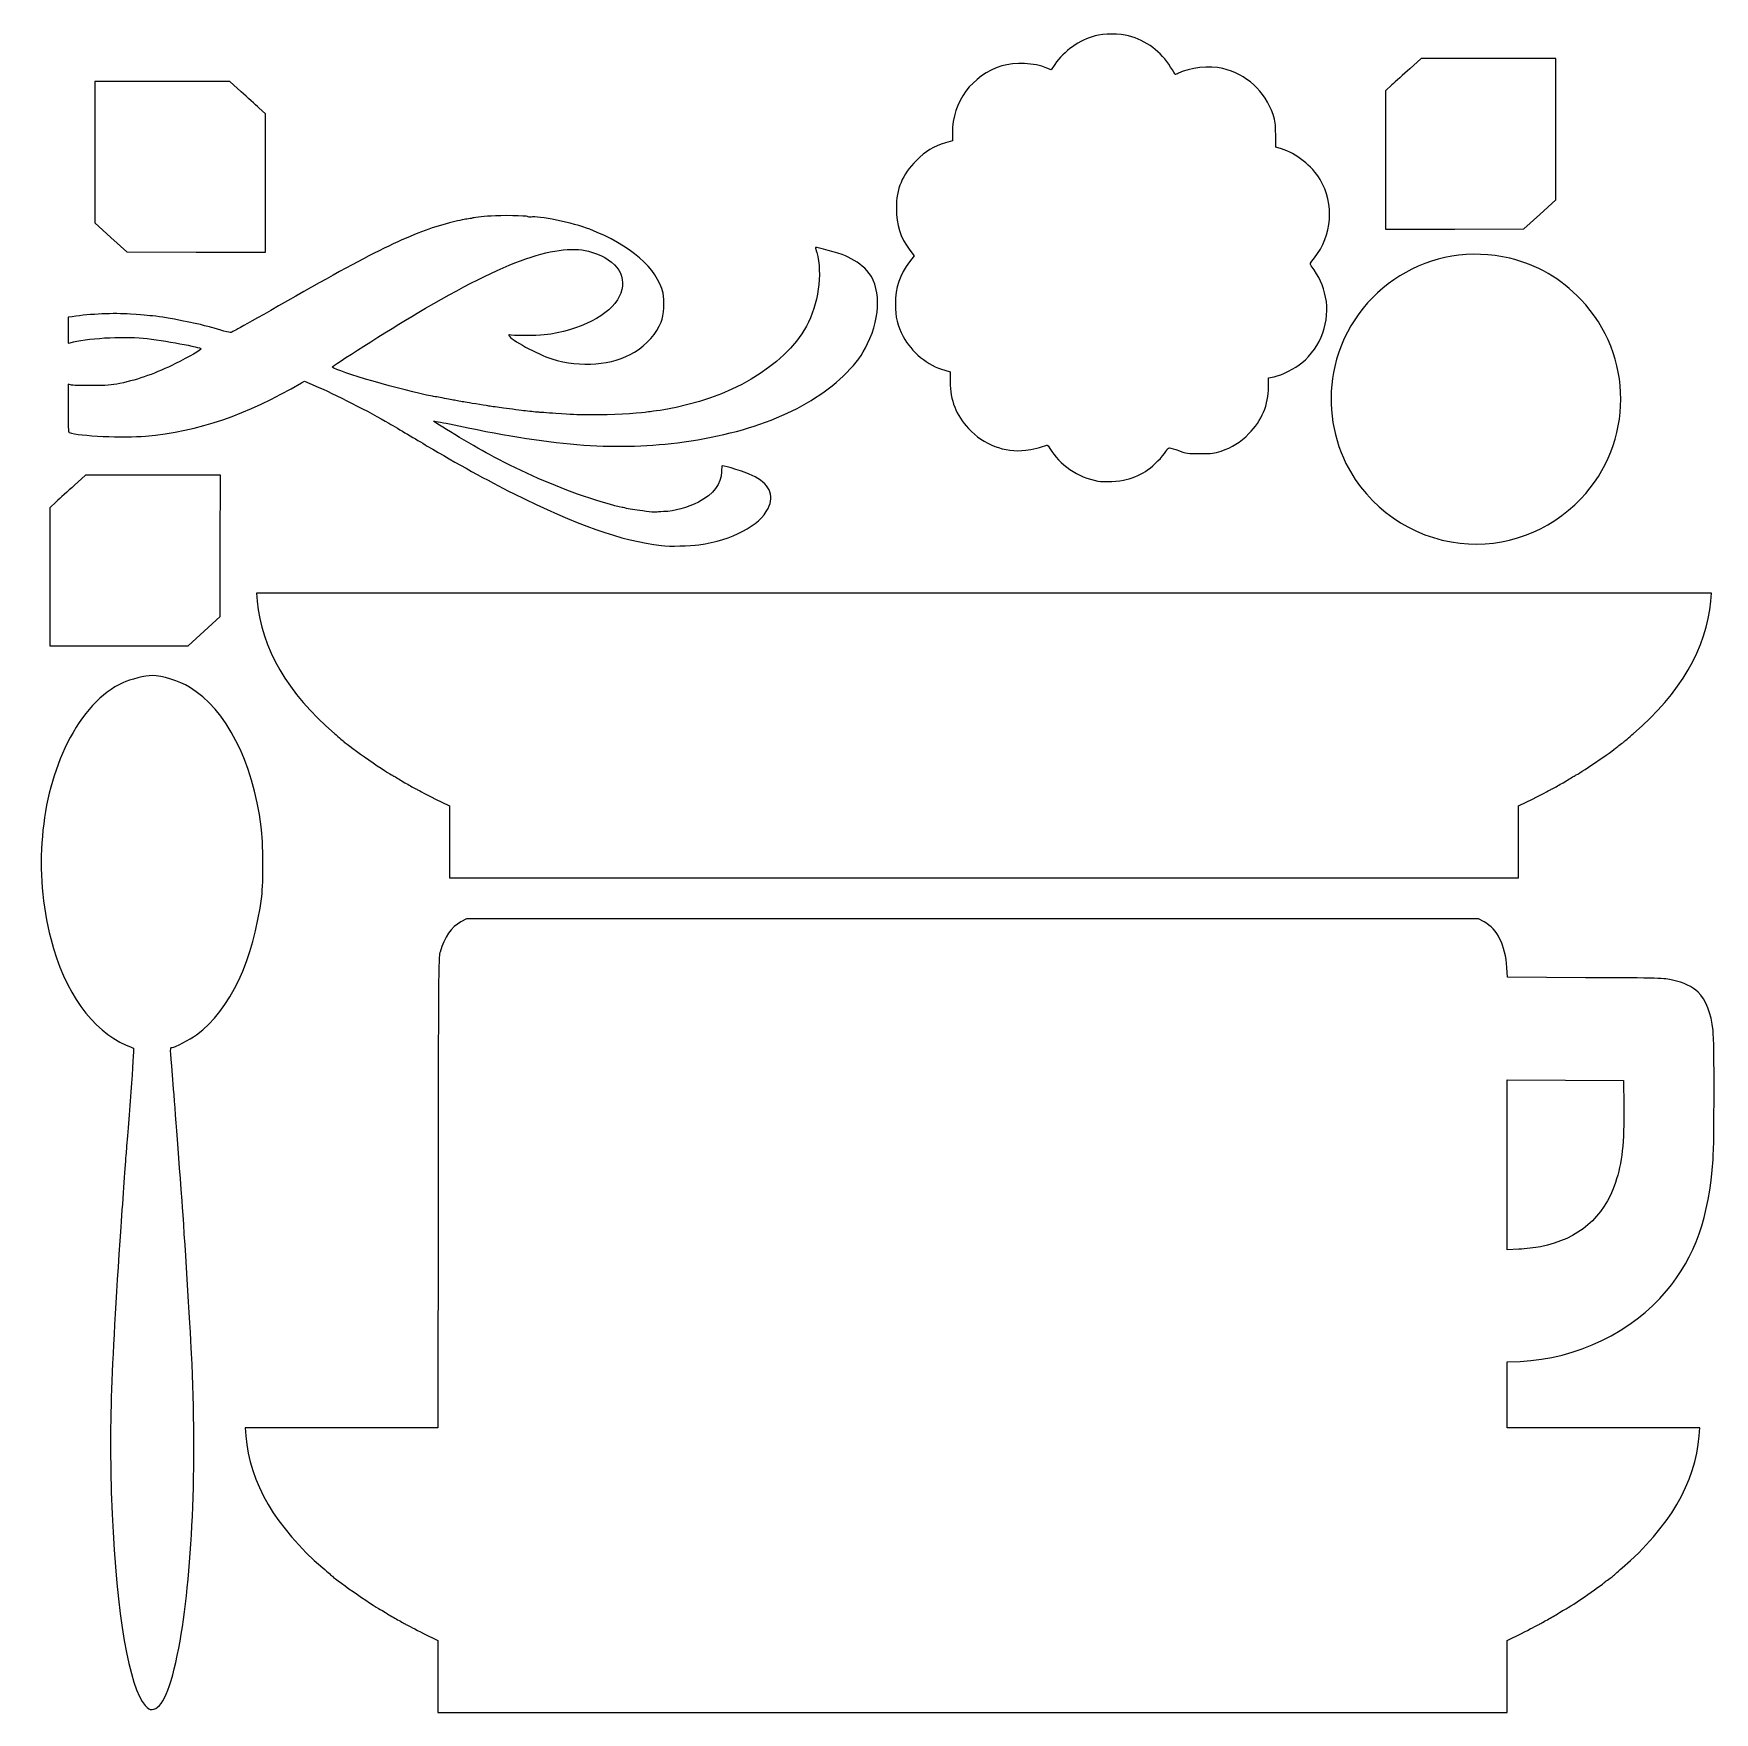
# Model space of a CAD drawing. Header units: centimetres. Extents: x -23.3 to 23.1, y -23 to 23.3.
import ezdxf

# ---------------------------------------------------------------- set-up
doc = ezdxf.new("R2010")
doc.units = ezdxf.units.CM
doc.header["$MEASUREMENT"] = 0
doc.layers.add('Layer 1', color=7, linetype='Continuous')

msp = doc.modelspace()

# ---------------------------------------------------------------- linework, layer by layer
at = {"layer": 'Layer 1'}
for points, knots in [([(6.10561, 10.97932), (5.55945, 11.07892), (5.03713, 11.43481), (4.78234, 11.88095), (4.78234, 11.88095), (4.7496, 11.93828), (4.71091, 11.98012), (4.69635, 11.97393), (4.69635, 11.97393), (4.57033, 11.92032), (4.27288, 11.84582), (4.11831, 11.82914), (4.11831, 11.82914), (3.52689, 11.76534), (2.95758, 11.98258), (2.53273, 12.4342), (2.53273, 12.4342), (2.19398, 12.79429), (2.0306, 13.21302), (2.02921, 13.72466), (2.02921, 13.72466), (2.02921, 13.72466), (2.02847, 13.99527), (2.02847, 13.99527), (2.02847, 13.99527), (2.02847, 13.99527), (1.88075, 14.03795), (1.88075, 14.03795), (1.88075, 14.03795), (1.40674, 14.17492), (0.95749, 14.54032), (0.7311, 14.97301), (0.7311, 14.97301), (0.57024, 15.28046), (0.51719, 15.50115), (0.51746, 15.86177), (0.51746, 15.86177), (0.51782, 16.33391), (0.63118, 16.67316), (0.90941, 17.03474), (0.90941, 17.03474), (0.90941, 17.03474), (1.03333, 17.19579), (1.03333, 17.19579), (1.03333, 17.19579), (1.03333, 17.19579), (0.91343, 17.35866), (0.91343, 17.35866), (0.91343, 17.35866), (0.64644, 17.72134), (0.54334, 18.04161), (0.54354, 18.5076), (0.54354, 18.5076), (0.54379, 19.05879), (0.70135, 19.43554), (1.09718, 19.83136), (1.09718, 19.83136), (1.3601, 20.09428), (1.56562, 20.21966), (1.89839, 20.32015), (1.89839, 20.32015), (1.89839, 20.32015), (2.09021, 20.37807), (2.09021, 20.37807), (2.09021, 20.37807), (2.09021, 20.37807), (2.09067, 20.59377), (2.09067, 20.59377), (2.09067, 20.59377), (2.0925, 21.4545), (2.62919, 22.18352), (3.45138, 22.44212), (3.45138, 22.44212), (3.80147, 22.55223), (4.36453, 22.52598), (4.69549, 22.38412), (4.69549, 22.38412), (4.69549, 22.38412), (4.81488, 22.33294), (4.81488, 22.33294), (4.81488, 22.33294), (4.81488, 22.33294), (4.91882, 22.48601), (4.91882, 22.48601), (4.91882, 22.48601), (5.16599, 22.84997), (5.60383, 23.15934), (6.0325, 23.2729), (6.0325, 23.2729), (6.26538, 23.33459), (6.7278, 23.33434), (6.95701, 23.27239), (6.95701, 23.27239), (7.44704, 23.13997), (7.85461, 22.83693), (8.11661, 22.41021), (8.11661, 22.41021), (8.18362, 22.30107), (8.24107, 22.20792), (8.24427, 22.20321), (8.24427, 22.20321), (8.24746, 22.19849), (8.28989, 22.2153), (8.33853, 22.24055), (8.33853, 22.24055), (8.63723, 22.39561), (9.19786, 22.45581), (9.55534, 22.3712), (9.55534, 22.3712), (10.20967, 22.21635), (10.71854, 21.74985), (10.94462, 21.09761), (10.94462, 21.09761), (11.00867, 20.91284), (11.01715, 20.84909), (11.01844, 20.54271), (11.01844, 20.54271), (11.01844, 20.54271), (11.0199, 20.19656), (11.0199, 20.19656), (11.0199, 20.19656), (11.0199, 20.19656), (11.18083, 20.15044), (11.18083, 20.15044), (11.18083, 20.15044), (11.5669, 20.03978), (12.03383, 19.67127), (12.24547, 19.31021), (12.24547, 19.31021), (12.64539, 18.62792), (12.58232, 17.75931), (12.08834, 17.14629), (12.08834, 17.14629), (11.96188, 16.98935), (11.95767, 16.97906), (11.99776, 16.92445), (11.99776, 16.92445), (12.22735, 16.61173), (12.33102, 16.38741), (12.39741, 16.05975), (12.39741, 16.05975), (12.53088, 15.40106), (12.2714, 14.68016), (11.74378, 14.24381), (11.74378, 14.24381), (11.56062, 14.09233), (11.18018, 13.90121), (10.97916, 13.85969), (10.97916, 13.85969), (10.97916, 13.85969), (10.82146, 13.82712), (10.82146, 13.82712), (10.82146, 13.82712), (10.82146, 13.82712), (10.82146, 13.58529), (10.82146, 13.58529), (10.82146, 13.58529), (10.82146, 13.08651), (10.63834, 12.64917), (10.27906, 12.2899), (10.27906, 12.2899), (10.03813, 12.04897), (9.81712, 11.90995), (9.51177, 11.80724), (9.51177, 11.80724), (9.32109, 11.74311), (9.26337, 11.73615), (8.92969, 11.73712), (8.92969, 11.73712), (8.59404, 11.73809), (8.54065, 11.74496), (8.36083, 11.81034), (8.36083, 11.81034), (8.05112, 11.92294), (8.06567, 11.92357), (7.985, 11.79428), (7.985, 11.79428), (7.89943, 11.65715), (7.65481, 11.41108), (7.48224, 11.28855), (7.48224, 11.28855), (7.32875, 11.17956), (7.10092, 11.07575), (6.89187, 11.01954), (6.89187, 11.01954), (6.70354, 10.9689), (6.28124, 10.9473), (6.10561, 10.97932)], [0, 0, 0, 0, 0.02083333, 0.02083333, 0.02083333, 0.02083333, 0.04166667, 0.04166667, 0.04166667, 0.04166667, 0.0625, 0.0625, 0.0625, 0.0625, 0.08333333, 0.08333333, 0.08333333, 0.08333333, 0.10416667, 0.10416667, 0.10416667, 0.10416667, 0.125, 0.125, 0.125, 0.125, 0.14583333, 0.14583333, 0.14583333, 0.14583333, 0.16666667, 0.16666667, 0.16666667, 0.16666667, 0.1875, 0.1875, 0.1875, 0.1875, 0.20833333, 0.20833333, 0.20833333, 0.20833333, 0.22916667, 0.22916667, 0.22916667, 0.22916667, 0.25, 0.25, 0.25, 0.25, 0.27083333, 0.27083333, 0.27083333, 0.27083333, 0.29166667, 0.29166667, 0.29166667, 0.29166667, 0.3125, 0.3125, 0.3125, 0.3125, 0.33333333, 0.33333333, 0.33333333, 0.33333333, 0.35416667, 0.35416667, 0.35416667, 0.35416667, 0.375, 0.375, 0.375, 0.375, 0.39583333, 0.39583333, 0.39583333, 0.39583333, 0.41666667, 0.41666667, 0.41666667, 0.41666667, 0.4375, 0.4375, 0.4375, 0.4375, 0.45833333, 0.45833333, 0.45833333, 0.45833333, 0.47916667, 0.47916667, 0.47916667, 0.47916667, 0.5, 0.5, 0.5, 0.5, 0.52083333, 0.52083333, 0.52083333, 0.52083333, 0.54166667, 0.54166667, 0.54166667, 0.54166667, 0.5625, 0.5625, 0.5625, 0.5625, 0.58333333, 0.58333333, 0.58333333, 0.58333333, 0.60416667, 0.60416667, 0.60416667, 0.60416667, 0.625, 0.625, 0.625, 0.625, 0.64583333, 0.64583333, 0.64583333, 0.64583333, 0.66666667, 0.66666667, 0.66666667, 0.66666667, 0.6875, 0.6875, 0.6875, 0.6875, 0.70833333, 0.70833333, 0.70833333, 0.70833333, 0.72916667, 0.72916667, 0.72916667, 0.72916667, 0.75, 0.75, 0.75, 0.75, 0.77083333, 0.77083333, 0.77083333, 0.77083333, 0.79166667, 0.79166667, 0.79166667, 0.79166667, 0.8125, 0.8125, 0.8125, 0.8125, 0.83333333, 0.83333333, 0.83333333, 0.83333333, 0.85416667, 0.85416667, 0.85416667, 0.85416667, 0.875, 0.875, 0.875, 0.875, 0.89583333, 0.89583333, 0.89583333, 0.89583333, 0.91666667, 0.91666667, 0.91666667, 0.91666667, 0.9375, 0.9375, 0.9375, 0.9375, 0.95833333, 0.95833333, 0.95833333, 0.95833333, 1, 1, 1, 1]), ([(14.04938, 19.84673), (14.04938, 19.84673), (14.04938, 21.75471), (14.04938, 21.75471), (14.04938, 21.75471), (14.04938, 21.75471), (14.22797, 21.91887), (14.22797, 21.91887), (14.22797, 21.91887), (14.3262, 22.00916), (14.54784, 22.21023), (14.72052, 22.36568), (14.72052, 22.36568), (14.72052, 22.36568), (15.03448, 22.64833), (15.03448, 22.64833), (15.03448, 22.64833), (15.03448, 22.64833), (16.89672, 22.64833), (16.89672, 22.64833), (16.89672, 22.64833), (16.89672, 22.64833), (18.75896, 22.64833), (18.75896, 22.64833), (18.75896, 22.64833), (18.75896, 22.64833), (18.75768, 20.69703), (18.75768, 20.69703), (18.75768, 20.69703), (18.75768, 20.69703), (18.75641, 18.74573), (18.75641, 18.74573), (18.75641, 18.74573), (18.75641, 18.74573), (18.3145, 18.34288), (18.3145, 18.34288), (18.3145, 18.34288), (18.3145, 18.34288), (17.8726, 17.94003), (17.8726, 17.94003), (17.8726, 17.94003), (17.8726, 17.94003), (15.96099, 17.93939), (15.96099, 17.93939), (15.96099, 17.93939), (15.96099, 17.93939), (14.04938, 17.93875), (14.04938, 17.93875), (14.04938, 17.93875), (14.04938, 17.93875), (14.04938, 19.84673), (14.04938, 19.84673)], [0, 0, 0, 0, 0.07142857, 0.07142857, 0.07142857, 0.07142857, 0.14285714, 0.14285714, 0.14285714, 0.14285714, 0.21428571, 0.21428571, 0.21428571, 0.21428571, 0.28571429, 0.28571429, 0.28571429, 0.28571429, 0.35714286, 0.35714286, 0.35714286, 0.35714286, 0.42857143, 0.42857143, 0.42857143, 0.42857143, 0.5, 0.5, 0.5, 0.5, 0.57142857, 0.57142857, 0.57142857, 0.57142857, 0.64285714, 0.64285714, 0.64285714, 0.64285714, 0.71428571, 0.71428571, 0.71428571, 0.71428571, 0.78571429, 0.78571429, 0.78571429, 0.78571429, 0.85714286, 0.85714286, 0.85714286, 0.85714286, 1, 1, 1, 1]), ([(-21.14555, 17.70788), (-21.14555, 17.70788), (-21.58745, 18.11073), (-21.58745, 18.11073), (-21.58745, 18.11073), (-21.58745, 18.11073), (-21.58872, 20.06203), (-21.58872, 20.06203), (-21.58872, 20.06203), (-21.58872, 20.06203), (-21.59, 22.01333), (-21.59, 22.01333), (-21.59, 22.01333), (-21.59, 22.01333), (-19.72776, 22.01333), (-19.72776, 22.01333), (-19.72776, 22.01333), (-19.72776, 22.01333), (-17.86552, 22.01333), (-17.86552, 22.01333), (-17.86552, 22.01333), (-17.86552, 22.01333), (-17.55156, 21.73068), (-17.55156, 21.73068), (-17.55156, 21.73068), (-17.37889, 21.57523), (-17.15724, 21.37416), (-17.05901, 21.28387), (-17.05901, 21.28387), (-17.05901, 21.28387), (-16.88042, 21.11971), (-16.88042, 21.11971), (-16.88042, 21.11971), (-16.88042, 21.11971), (-16.88042, 19.21173), (-16.88042, 19.21173), (-16.88042, 19.21173), (-16.88042, 19.21173), (-16.88042, 17.30375), (-16.88042, 17.30375), (-16.88042, 17.30375), (-16.88042, 17.30375), (-18.79203, 17.30439), (-18.79203, 17.30439), (-18.79203, 17.30439), (-18.79203, 17.30439), (-20.70365, 17.30503), (-20.70365, 17.30503), (-20.70365, 17.30503), (-20.70365, 17.30503), (-21.14555, 17.70788), (-21.14555, 17.70788)], [0, 0, 0, 0, 0.07142857, 0.07142857, 0.07142857, 0.07142857, 0.14285714, 0.14285714, 0.14285714, 0.14285714, 0.21428571, 0.21428571, 0.21428571, 0.21428571, 0.28571429, 0.28571429, 0.28571429, 0.28571429, 0.35714286, 0.35714286, 0.35714286, 0.35714286, 0.42857143, 0.42857143, 0.42857143, 0.42857143, 0.5, 0.5, 0.5, 0.5, 0.57142857, 0.57142857, 0.57142857, 0.57142857, 0.64285714, 0.64285714, 0.64285714, 0.64285714, 0.71428571, 0.71428571, 0.71428571, 0.71428571, 0.78571429, 0.78571429, 0.78571429, 0.78571429, 0.85714286, 0.85714286, 0.85714286, 0.85714286, 1, 1, 1, 1]), ([(-5.9399, 9.19855), (-7.05674, 9.33327), (-8.29311, 9.76826), (-10.03126, 10.63803), (-10.03126, 10.63803), (-10.72673, 10.98604), (-11.61995, 11.47818), (-12.40896, 11.94807), (-12.40896, 11.94807), (-12.72183, 12.1344), (-13.19808, 12.41638), (-13.46729, 12.57469), (-13.46729, 12.57469), (-13.98245, 12.87763), (-14.99287, 13.39283), (-15.50168, 13.612), (-15.50168, 13.612), (-15.50168, 13.612), (-15.80304, 13.74182), (-15.80304, 13.74182), (-15.80304, 13.74182), (-15.80304, 13.74182), (-15.88532, 13.69377), (-15.88532, 13.69377), (-15.88532, 13.69377), (-17.423, 12.79583), (-18.70508, 12.35781), (-20.19485, 12.22142), (-20.19485, 12.22142), (-20.77515, 12.16829), (-22.03328, 12.22518), (-22.29776, 12.3165), (-22.29776, 12.3165), (-22.32303, 12.32523), (-22.33083, 12.48421), (-22.33083, 12.99072), (-22.33083, 12.99072), (-22.33083, 12.99072), (-22.33083, 13.65351), (-22.33083, 13.65351), (-22.33083, 13.65351), (-22.33083, 13.65351), (-22.25807, 13.63349), (-22.25807, 13.63349), (-22.25807, 13.63349), (-22.21805, 13.62248), (-21.95909, 13.61378), (-21.6826, 13.61414), (-21.6826, 13.61414), (-21.26459, 13.61469), (-21.13309, 13.62477), (-20.90208, 13.67393), (-20.90208, 13.67393), (-20.36985, 13.7872), (-19.89602, 13.95646), (-19.3608, 14.22451), (-19.3608, 14.22451), (-18.98468, 14.41287), (-18.65313, 14.60327), (-18.65313, 14.6309), (-18.65313, 14.6309), (-18.65313, 14.67759), (-19.6839, 14.86648), (-20.25351, 14.92417), (-20.25351, 14.92417), (-20.83976, 14.98354), (-21.83903, 14.92244), (-22.2713, 14.80079), (-22.2713, 14.80079), (-22.2713, 14.80079), (-22.33083, 14.78404), (-22.33083, 14.78404), (-22.33083, 14.78404), (-22.33083, 14.78404), (-22.33083, 15.14269), (-22.33083, 15.14269), (-22.33083, 15.14269), (-22.33083, 15.14269), (-22.33083, 15.50134), (-22.33083, 15.50134), (-22.33083, 15.50134), (-22.33083, 15.50134), (-22.21839, 15.51803), (-22.21839, 15.51803), (-22.21839, 15.51803), (-21.69347, 15.59595), (-21.08197, 15.62239), (-20.60472, 15.58782), (-20.60472, 15.58782), (-20.13501, 15.55379), (-20.11763, 15.55229), (-19.80406, 15.5187), (-19.80406, 15.5187), (-19.64223, 15.50136), (-18.73199, 15.32125), (-18.58698, 15.27788), (-18.58698, 15.27788), (-18.55788, 15.26917), (-18.48644, 15.2516), (-18.42823, 15.23884), (-18.42823, 15.23884), (-18.37002, 15.22607), (-18.22715, 15.18557), (-18.11073, 15.14884), (-18.11073, 15.14884), (-17.99431, 15.1121), (-17.8786, 15.08187), (-17.8536, 15.08165), (-17.8536, 15.08165), (-17.80834, 15.08125), (-17.66189, 15.16215), (-16.26731, 15.95788), (-16.26731, 15.95788), (-13.76755, 17.38422), (-12.80842, 17.84555), (-11.795, 18.10902), (-11.795, 18.10902), (-11.60152, 18.15931), (-11.38695, 18.20619), (-11.31817, 18.21319), (-11.31817, 18.21319), (-11.24938, 18.22018), (-11.18384, 18.23163), (-11.17251, 18.23863), (-11.17251, 18.23863), (-11.15354, 18.25036), (-10.9044, 18.27826), (-10.64948, 18.29721), (-10.64948, 18.29721), (-10.36724, 18.31819), (-9.67419, 18.30771), (-9.6432, 18.282), (-9.6432, 18.282), (-9.62463, 18.26658), (-9.58014, 18.26132), (-9.54434, 18.27031), (-9.54434, 18.27031), (-9.36776, 18.31463), (-8.38028, 18.10815), (-7.92158, 17.931), (-7.92158, 17.931), (-6.80052, 17.49805), (-6.05807, 16.85115), (-5.89993, 16.16954), (-5.89993, 16.16954), (-5.85285, 15.96665), (-5.87865, 15.55698), (-5.9503, 15.36951), (-5.9503, 15.36951), (-6.07017, 15.05585), (-6.34014, 14.75438), (-6.69118, 14.54216), (-6.69118, 14.54216), (-7.29989, 14.17418), (-8.16266, 14.10361), (-8.9739, 14.35545), (-8.9739, 14.35545), (-9.35834, 14.4748), (-10.1183, 14.89001), (-10.15527, 15.00091), (-10.15527, 15.00091), (-10.16237, 15.02223), (-10.15483, 15.02826), (-10.1358, 15.0165), (-10.1358, 15.0165), (-10.09367, 14.99046), (-9.39473, 14.98819), (-9.18104, 15.0134), (-9.18104, 15.0134), (-8.20943, 15.12799), (-7.35691, 15.56415), (-7.10702, 16.07451), (-7.10702, 16.07451), (-6.84977, 16.59987), (-7.14866, 17.08014), (-7.87135, 17.3027), (-7.87135, 17.3027), (-8.77945, 17.58236), (-10.20496, 17.0832), (-12.68509, 15.61712), (-12.68509, 15.61712), (-13.46392, 15.15673), (-15.05742, 14.14723), (-15.03612, 14.12771), (-15.03612, 14.12771), (-14.89922, 14.0023), (-13.08136, 13.47428), (-12.26344, 13.32235), (-12.26344, 13.32235), (-12.23433, 13.31694), (-12.1629, 13.30461), (-12.10469, 13.29494), (-12.10469, 13.29494), (-12.04648, 13.28527), (-11.94528, 13.26601), (-11.87979, 13.25214), (-11.87979, 13.25214), (-11.81431, 13.23826), (-11.73096, 13.22221), (-11.69458, 13.21646), (-11.69458, 13.21646), (-11.6582, 13.21072), (-11.58677, 13.1981), (-11.53583, 13.18844), (-11.53583, 13.18844), (-11.39649, 13.16199), (-11.35974, 13.15579), (-11.07281, 13.11039), (-11.07281, 13.11039), (-10.92729, 13.08736), (-10.7775, 13.06318), (-10.73994, 13.05665), (-10.73994, 13.05665), (-10.66772, 13.0441), (-10.53335, 13.02541), (-10.35844, 13.00359), (-10.35844, 13.00359), (-10.30023, 12.99633), (-10.16331, 12.97756), (-10.05417, 12.96188), (-10.05417, 12.96188), (-9.94503, 12.94621), (-9.8081, 12.92826), (-9.7499, 12.92199), (-9.7499, 12.92199), (-9.69169, 12.91573), (-9.59048, 12.9043), (-9.525, 12.8966), (-9.525, 12.8966), (-9.45952, 12.88889), (-9.38213, 12.88141), (-9.35302, 12.87997), (-9.35302, 12.87997), (-9.32392, 12.87853), (-9.10365, 12.86294), (-8.86354, 12.84533), (-8.86354, 12.84533), (-8.36301, 12.80862), (-8.40904, 12.81028), (-7.82151, 12.80783), (-7.82151, 12.80783), (-7.38984, 12.80604), (-6.59845, 12.8429), (-6.39775, 12.87415), (-6.39775, 12.87415), (-6.34397, 12.88252), (-6.26063, 12.89348), (-6.21254, 12.8985), (-6.21254, 12.8985), (-6.16445, 12.90352), (-6.01199, 12.92659), (-5.87375, 12.94977), (-5.87375, 12.94977), (-4.0659, 13.25284), (-2.57226, 14.12926), (-1.94155, 15.25708), (-1.94155, 15.25708), (-1.61069, 15.84872), (-1.49038, 16.70505), (-1.65616, 17.28841), (-1.65616, 17.28841), (-1.67651, 17.36), (-1.68958, 17.42216), (-1.6852, 17.42653), (-1.6852, 17.42653), (-1.66518, 17.44655), (-1.04993, 17.2755), (-0.86549, 17.19864), (-0.86549, 17.19864), (-0.65105, 17.10927), (-0.41745, 16.95128), (-0.27293, 16.79787), (-0.27293, 16.79787), (0.11502, 16.38609), (0.12434, 15.53724), (-0.25073, 14.77698), (-0.25073, 14.77698), (-0.41401, 14.44602), (-0.55274, 14.25275), (-0.82718, 13.97389), (-0.82718, 13.97389), (-1.8148, 12.97035), (-3.45056, 12.29375), (-5.50333, 12.03969), (-5.50333, 12.03969), (-7.31209, 11.81584), (-8.99129, 11.95386), (-11.79674, 12.55696), (-11.79674, 12.55696), (-12.03483, 12.60815), (-12.2352, 12.64445), (-12.24202, 12.63764), (-12.24202, 12.63764), (-12.25682, 12.62283), (-11.15534, 11.96198), (-10.69501, 11.70948), (-10.69501, 11.70948), (-9.98751, 11.32139), (-9.04311, 10.89907), (-8.25945, 10.62033), (-8.25945, 10.62033), (-7.85947, 10.47806), (-7.17152, 10.2716), (-7.03296, 10.25224), (-7.03296, 10.25224), (-6.99386, 10.24678), (-6.91647, 10.23025), (-6.86098, 10.21552), (-6.86098, 10.21552), (-6.8055, 10.20078), (-6.69462, 10.18148), (-6.61458, 10.17263), (-6.61458, 10.17263), (-6.53455, 10.16377), (-6.38625, 10.14621), (-6.28504, 10.1336), (-6.28504, 10.1336), (-6.18382, 10.12099), (-6.09412, 10.11493), (-6.0857, 10.12014), (-6.0857, 10.12014), (-6.07728, 10.12534), (-5.98745, 10.13236), (-5.88608, 10.13573), (-5.88608, 10.13573), (-5.576, 10.14605), (-5.23412, 10.24004), (-4.92125, 10.40098), (-4.92125, 10.40098), (-4.50492, 10.61513), (-4.28625, 10.90261), (-4.28625, 11.23579), (-4.28625, 11.23579), (-4.28625, 11.32805), (-4.27641, 11.40354), (-4.26438, 11.40354), (-4.26438, 11.40354), (-4.18223, 11.40354), (-3.62512, 11.22269), (-3.43993, 11.13591), (-3.43993, 11.13591), (-2.97009, 10.91574), (-2.81386, 10.59476), (-2.99713, 10.22615), (-2.99713, 10.22615), (-3.23624, 9.74521), (-3.98162, 9.35272), (-4.90802, 9.21993), (-4.90802, 9.21993), (-5.14561, 9.18588), (-5.73383, 9.17369), (-5.9399, 9.19855)], [0, 0, 0, 0, 0.01123596, 0.01123596, 0.01123596, 0.01123596, 0.02247191, 0.02247191, 0.02247191, 0.02247191, 0.03370787, 0.03370787, 0.03370787, 0.03370787, 0.04494382, 0.04494382, 0.04494382, 0.04494382, 0.05617978, 0.05617978, 0.05617978, 0.05617978, 0.06741573, 0.06741573, 0.06741573, 0.06741573, 0.07865169, 0.07865169, 0.07865169, 0.07865169, 0.08988764, 0.08988764, 0.08988764, 0.08988764, 0.1011236, 0.1011236, 0.1011236, 0.1011236, 0.11235955, 0.11235955, 0.11235955, 0.11235955, 0.12359551, 0.12359551, 0.12359551, 0.12359551, 0.13483146, 0.13483146, 0.13483146, 0.13483146, 0.14606742, 0.14606742, 0.14606742, 0.14606742, 0.15730337, 0.15730337, 0.15730337, 0.15730337, 0.16853933, 0.16853933, 0.16853933, 0.16853933, 0.17977528, 0.17977528, 0.17977528, 0.17977528, 0.19101124, 0.19101124, 0.19101124, 0.19101124, 0.20224719, 0.20224719, 0.20224719, 0.20224719, 0.21348315, 0.21348315, 0.21348315, 0.21348315, 0.2247191, 0.2247191, 0.2247191, 0.2247191, 0.23595506, 0.23595506, 0.23595506, 0.23595506, 0.24719101, 0.24719101, 0.24719101, 0.24719101, 0.25842697, 0.25842697, 0.25842697, 0.25842697, 0.26966292, 0.26966292, 0.26966292, 0.26966292, 0.28089888, 0.28089888, 0.28089888, 0.28089888, 0.29213483, 0.29213483, 0.29213483, 0.29213483, 0.30337079, 0.30337079, 0.30337079, 0.30337079, 0.31460674, 0.31460674, 0.31460674, 0.31460674, 0.3258427, 0.3258427, 0.3258427, 0.3258427, 0.33707865, 0.33707865, 0.33707865, 0.33707865, 0.34831461, 0.34831461, 0.34831461, 0.34831461, 0.35955056, 0.35955056, 0.35955056, 0.35955056, 0.37078652, 0.37078652, 0.37078652, 0.37078652, 0.38202247, 0.38202247, 0.38202247, 0.38202247, 0.39325843, 0.39325843, 0.39325843, 0.39325843, 0.40449438, 0.40449438, 0.40449438, 0.40449438, 0.41573034, 0.41573034, 0.41573034, 0.41573034, 0.42696629, 0.42696629, 0.42696629, 0.42696629, 0.43820225, 0.43820225, 0.43820225, 0.43820225, 0.4494382, 0.4494382, 0.4494382, 0.4494382, 0.46067416, 0.46067416, 0.46067416, 0.46067416, 0.47191011, 0.47191011, 0.47191011, 0.47191011, 0.48314607, 0.48314607, 0.48314607, 0.48314607, 0.49438202, 0.49438202, 0.49438202, 0.49438202, 0.50561798, 0.50561798, 0.50561798, 0.50561798, 0.51685393, 0.51685393, 0.51685393, 0.51685393, 0.52808989, 0.52808989, 0.52808989, 0.52808989, 0.53932584, 0.53932584, 0.53932584, 0.53932584, 0.5505618, 0.5505618, 0.5505618, 0.5505618, 0.56179775, 0.56179775, 0.56179775, 0.56179775, 0.57303371, 0.57303371, 0.57303371, 0.57303371, 0.58426966, 0.58426966, 0.58426966, 0.58426966, 0.59550562, 0.59550562, 0.59550562, 0.59550562, 0.60674157, 0.60674157, 0.60674157, 0.60674157, 0.61797753, 0.61797753, 0.61797753, 0.61797753, 0.62921348, 0.62921348, 0.62921348, 0.62921348, 0.64044944, 0.64044944, 0.64044944, 0.64044944, 0.65168539, 0.65168539, 0.65168539, 0.65168539, 0.66292135, 0.66292135, 0.66292135, 0.66292135, 0.6741573, 0.6741573, 0.6741573, 0.6741573, 0.68539326, 0.68539326, 0.68539326, 0.68539326, 0.69662921, 0.69662921, 0.69662921, 0.69662921, 0.70786517, 0.70786517, 0.70786517, 0.70786517, 0.71910112, 0.71910112, 0.71910112, 0.71910112, 0.73033708, 0.73033708, 0.73033708, 0.73033708, 0.74157303, 0.74157303, 0.74157303, 0.74157303, 0.75280899, 0.75280899, 0.75280899, 0.75280899, 0.76404494, 0.76404494, 0.76404494, 0.76404494, 0.7752809, 0.7752809, 0.7752809, 0.7752809, 0.78651685, 0.78651685, 0.78651685, 0.78651685, 0.79775281, 0.79775281, 0.79775281, 0.79775281, 0.80898876, 0.80898876, 0.80898876, 0.80898876, 0.82022472, 0.82022472, 0.82022472, 0.82022472, 0.83146067, 0.83146067, 0.83146067, 0.83146067, 0.84269663, 0.84269663, 0.84269663, 0.84269663, 0.85393258, 0.85393258, 0.85393258, 0.85393258, 0.86516854, 0.86516854, 0.86516854, 0.86516854, 0.87640449, 0.87640449, 0.87640449, 0.87640449, 0.88764045, 0.88764045, 0.88764045, 0.88764045, 0.8988764, 0.8988764, 0.8988764, 0.8988764, 0.91011236, 0.91011236, 0.91011236, 0.91011236, 0.92134831, 0.92134831, 0.92134831, 0.92134831, 0.93258427, 0.93258427, 0.93258427, 0.93258427, 0.94382022, 0.94382022, 0.94382022, 0.94382022, 0.95505618, 0.95505618, 0.95505618, 0.95505618, 0.96629213, 0.96629213, 0.96629213, 0.96629213, 0.97752809, 0.97752809, 0.97752809, 0.97752809, 1, 1, 1, 1]), ([(16.11313, 9.26297), (14.76259, 9.41369), (13.57695, 10.24227), (12.9597, 11.46672), (12.9597, 11.46672), (12.56064, 12.25833), (12.44285, 13.26678), (12.6472, 14.14198), (12.6472, 14.14198), (13.15349, 16.31032), (15.3165, 17.64687), (17.48414, 17.13078), (17.48414, 17.13078), (18.23599, 16.95177), (18.88928, 16.57227), (19.44688, 15.99062), (19.44688, 15.99062), (20.91585, 14.45825), (20.91585, 12.02987), (19.44688, 10.49348), (19.44688, 10.49348), (18.5707, 9.5771), (17.34668, 9.1253), (16.11313, 9.26297)], [0, 0, 0, 0, 0.14285714, 0.14285714, 0.14285714, 0.14285714, 0.28571429, 0.28571429, 0.28571429, 0.28571429, 0.42857143, 0.42857143, 0.42857143, 0.42857143, 0.57142857, 0.57142857, 0.57142857, 0.57142857, 0.71428571, 0.71428571, 0.71428571, 0.71428571, 1, 1, 1, 1]), ([(-22.83354, 8.33736), (-22.83354, 8.33736), (-22.83354, 10.24534), (-22.83354, 10.24534), (-22.83354, 10.24534), (-22.83354, 10.24534), (-22.65495, 10.4095), (-22.65495, 10.4095), (-22.65495, 10.4095), (-22.55672, 10.49979), (-22.33507, 10.70085), (-22.1624, 10.85631), (-22.1624, 10.85631), (-22.1624, 10.85631), (-21.84844, 11.13896), (-21.84844, 11.13896), (-21.84844, 11.13896), (-21.84844, 11.13896), (-19.9862, 11.13896), (-19.9862, 11.13896), (-19.9862, 11.13896), (-19.9862, 11.13896), (-18.12396, 11.13896), (-18.12396, 11.13896), (-18.12396, 11.13896), (-18.12396, 11.13896), (-18.12523, 9.18766), (-18.12523, 9.18766), (-18.12523, 9.18766), (-18.12523, 9.18766), (-18.12651, 7.23635), (-18.12651, 7.23635), (-18.12651, 7.23635), (-18.12651, 7.23635), (-18.56841, 6.8335), (-18.56841, 6.8335), (-18.56841, 6.8335), (-18.56841, 6.8335), (-19.01031, 6.43065), (-19.01031, 6.43065), (-19.01031, 6.43065), (-19.01031, 6.43065), (-20.92193, 6.43001), (-20.92193, 6.43001), (-20.92193, 6.43001), (-20.92193, 6.43001), (-22.83354, 6.42938), (-22.83354, 6.42938), (-22.83354, 6.42938), (-22.83354, 6.42938), (-22.83354, 8.33736), (-22.83354, 8.33736)], [0, 0, 0, 0, 0.07142857, 0.07142857, 0.07142857, 0.07142857, 0.14285714, 0.14285714, 0.14285714, 0.14285714, 0.21428571, 0.21428571, 0.21428571, 0.21428571, 0.28571429, 0.28571429, 0.28571429, 0.28571429, 0.35714286, 0.35714286, 0.35714286, 0.35714286, 0.42857143, 0.42857143, 0.42857143, 0.42857143, 0.5, 0.5, 0.5, 0.5, 0.57142857, 0.57142857, 0.57142857, 0.57142857, 0.64285714, 0.64285714, 0.64285714, 0.64285714, 0.71428571, 0.71428571, 0.71428571, 0.71428571, 0.78571429, 0.78571429, 0.78571429, 0.78571429, 0.85714286, 0.85714286, 0.85714286, 0.85714286, 1, 1, 1, 1]), ([(-11.80042, 1.01725), (-11.80042, 1.01725), (-11.80042, 2.00805), (-11.80042, 2.00805), (-11.80042, 2.00805), (-11.80042, 2.00805), (-12.1986, 2.20907), (-12.1986, 2.20907), (-12.1986, 2.20907), (-12.4176, 2.31963), (-12.63489, 2.4313), (-12.68147, 2.45723), (-12.68147, 2.45723), (-12.72804, 2.48316), (-12.84949, 2.55023), (-12.95135, 2.60627), (-12.95135, 2.60627), (-13.05322, 2.66231), (-13.18633, 2.74176), (-13.24716, 2.78283), (-13.24716, 2.78283), (-13.30799, 2.8239), (-13.3648, 2.8575), (-13.37339, 2.8575), (-13.37339, 2.8575), (-13.4264, 2.8575), (-14.60457, 3.67355), (-14.71083, 3.78386), (-14.71083, 3.78386), (-14.71811, 3.79141), (-14.83717, 3.89459), (-14.97542, 4.01315), (-14.97542, 4.01315), (-16.27087, 5.12408), (-16.99505, 6.36539), (-17.10665, 7.6663), (-17.10665, 7.6663), (-17.10665, 7.6663), (-17.12537, 7.88458), (-17.12537, 7.88458), (-17.12537, 7.88458), (-17.12537, 7.88458), (2.96333, 7.88458), (2.96333, 7.88458), (2.96333, 7.88458), (2.96333, 7.88458), (23.05204, 7.88458), (23.05204, 7.88458), (23.05204, 7.88458), (23.05204, 7.88458), (23.03332, 7.6663), (23.03332, 7.6663), (23.03332, 7.6663), (22.92171, 6.36539), (22.19754, 5.12408), (20.90208, 4.01315), (20.90208, 4.01315), (20.76384, 3.89459), (20.64478, 3.79088), (20.6375, 3.78268), (20.6375, 3.78268), (20.63022, 3.77447), (20.5826, 3.73914), (20.53167, 3.70417), (20.53167, 3.70417), (20.48073, 3.66919), (20.43311, 3.63404), (20.42583, 3.62607), (20.42583, 3.62607), (20.34905, 3.54189), (19.34658, 2.8575), (19.30006, 2.8575), (19.30006, 2.8575), (19.29146, 2.8575), (19.23466, 2.8239), (19.17383, 2.78283), (19.17383, 2.78283), (19.113, 2.74176), (18.97989, 2.66231), (18.87802, 2.60627), (18.87802, 2.60627), (18.77616, 2.55023), (18.65471, 2.48316), (18.60813, 2.45723), (18.60813, 2.45723), (18.56156, 2.4313), (18.34427, 2.31963), (18.12527, 2.20907), (18.12527, 2.20907), (18.12527, 2.20907), (17.72708, 2.00805), (17.72708, 2.00805), (17.72708, 2.00805), (17.72708, 2.00805), (17.72708, 1.01725), (17.72708, 1.01725), (17.72708, 1.01725), (17.72708, 1.01725), (17.72708, 0.02646), (17.72708, 0.02646), (17.72708, 0.02646), (17.72708, 0.02646), (2.96333, 0.02646), (2.96333, 0.02646), (2.96333, 0.02646), (2.96333, 0.02646), (-11.80042, 0.02646), (-11.80042, 0.02646), (-11.80042, 0.02646), (-11.80042, 0.02646), (-11.80042, 1.01725), (-11.80042, 1.01725)], [0, 0, 0, 0, 0.03448276, 0.03448276, 0.03448276, 0.03448276, 0.06896552, 0.06896552, 0.06896552, 0.06896552, 0.10344828, 0.10344828, 0.10344828, 0.10344828, 0.13793103, 0.13793103, 0.13793103, 0.13793103, 0.17241379, 0.17241379, 0.17241379, 0.17241379, 0.20689655, 0.20689655, 0.20689655, 0.20689655, 0.24137931, 0.24137931, 0.24137931, 0.24137931, 0.27586207, 0.27586207, 0.27586207, 0.27586207, 0.31034483, 0.31034483, 0.31034483, 0.31034483, 0.34482759, 0.34482759, 0.34482759, 0.34482759, 0.37931034, 0.37931034, 0.37931034, 0.37931034, 0.4137931, 0.4137931, 0.4137931, 0.4137931, 0.44827586, 0.44827586, 0.44827586, 0.44827586, 0.48275862, 0.48275862, 0.48275862, 0.48275862, 0.51724138, 0.51724138, 0.51724138, 0.51724138, 0.55172414, 0.55172414, 0.55172414, 0.55172414, 0.5862069, 0.5862069, 0.5862069, 0.5862069, 0.62068966, 0.62068966, 0.62068966, 0.62068966, 0.65517241, 0.65517241, 0.65517241, 0.65517241, 0.68965517, 0.68965517, 0.68965517, 0.68965517, 0.72413793, 0.72413793, 0.72413793, 0.72413793, 0.75862069, 0.75862069, 0.75862069, 0.75862069, 0.79310345, 0.79310345, 0.79310345, 0.79310345, 0.82758621, 0.82758621, 0.82758621, 0.82758621, 0.86206897, 0.86206897, 0.86206897, 0.86206897, 0.89655172, 0.89655172, 0.89655172, 0.89655172, 0.93103448, 0.93103448, 0.93103448, 0.93103448, 1, 1, 1, 1]), ([(-20.20012, -22.83096), (-20.63741, -22.34694), (-20.99424, -20.27725), (-21.112, -17.54188), (-21.112, -17.54188), (-21.20693, -15.33709), (-21.1605, -13.79038), (-20.87413, -9.6176), (-20.87413, -9.6176), (-20.8162, -8.77358), (-20.75113, -7.8568), (-20.72951, -7.58031), (-20.72951, -7.58031), (-20.70789, -7.30382), (-20.64844, -6.54256), (-20.59739, -5.88862), (-20.59739, -5.88862), (-20.54634, -5.23468), (-20.51365, -4.6921), (-20.52474, -4.6829), (-20.52474, -4.6829), (-20.53582, -4.6737), (-20.62546, -4.63285), (-20.72392, -4.59212), (-20.72392, -4.59212), (-21.66215, -4.20398), (-22.42586, -3.12745), (-22.80837, -1.65384), (-22.80837, -1.65384), (-23.28095, 0.16672), (-23.10514, 2.24412), (-22.35157, 3.74385), (-22.35157, 3.74385), (-21.93678, 4.56938), (-21.41263, 5.138), (-20.81373, 5.41219), (-20.81373, 5.41219), (-20.61813, 5.50174), (-20.18168, 5.60846), (-20.00949, 5.60885), (-20.00949, 5.60885), (-19.73381, 5.60948), (-19.25462, 5.46184), (-18.97815, 5.29111), (-18.97815, 5.29111), (-17.95576, 4.65972), (-17.23668, 3.26172), (-16.99517, 1.43587), (-16.99517, 1.43587), (-16.93993, 1.01826), (-16.93237, -0.09593), (-16.98211, -0.48948), (-16.98211, -0.48948), (-17.20405, -2.24569), (-17.85022, -3.61665), (-18.78129, -4.30674), (-18.78129, -4.30674), (-18.97277, -4.44866), (-19.37466, -4.65667), (-19.45739, -4.65667), (-19.45739, -4.65667), (-19.51166, -4.65667), (-19.51152, -4.66671), (-19.447, -5.42518), (-19.447, -5.42518), (-19.39801, -6.00117), (-19.30705, -7.19192), (-19.18233, -8.89), (-19.18233, -8.89), (-19.11775, -9.76924), (-18.95516, -12.37144), (-18.91865, -13.1101), (-18.91865, -13.1101), (-18.76417, -16.23522), (-18.89573, -19.25819), (-19.27272, -21.24604), (-19.27272, -21.24604), (-19.48568, -22.36897), (-19.7334, -22.93938), (-20.00811, -22.93938), (-20.00811, -22.93938), (-20.08465, -22.93938), (-20.12042, -22.91918), (-20.20012, -22.83096)], [0, 0, 0, 0, 0.04545455, 0.04545455, 0.04545455, 0.04545455, 0.09090909, 0.09090909, 0.09090909, 0.09090909, 0.13636364, 0.13636364, 0.13636364, 0.13636364, 0.18181818, 0.18181818, 0.18181818, 0.18181818, 0.22727273, 0.22727273, 0.22727273, 0.22727273, 0.27272727, 0.27272727, 0.27272727, 0.27272727, 0.31818182, 0.31818182, 0.31818182, 0.31818182, 0.36363636, 0.36363636, 0.36363636, 0.36363636, 0.40909091, 0.40909091, 0.40909091, 0.40909091, 0.45454545, 0.45454545, 0.45454545, 0.45454545, 0.5, 0.5, 0.5, 0.5, 0.54545455, 0.54545455, 0.54545455, 0.54545455, 0.59090909, 0.59090909, 0.59090909, 0.59090909, 0.63636364, 0.63636364, 0.63636364, 0.63636364, 0.68181818, 0.68181818, 0.68181818, 0.68181818, 0.72727273, 0.72727273, 0.72727273, 0.72727273, 0.77272727, 0.77272727, 0.77272727, 0.77272727, 0.81818182, 0.81818182, 0.81818182, 0.81818182, 0.86363636, 0.86363636, 0.86363636, 0.86363636, 0.90909091, 0.90909091, 0.90909091, 0.90909091, 1, 1, 1, 1]), ([(-12.11792, -22.02795), (-12.11792, -22.02795), (-12.11792, -21.03716), (-12.11792, -21.03716), (-12.11792, -21.03716), (-12.11792, -21.03716), (-12.5161, -20.83614), (-12.5161, -20.83614), (-12.5161, -20.83614), (-12.7351, -20.72558), (-12.95239, -20.61391), (-12.99897, -20.58798), (-12.99897, -20.58798), (-13.04554, -20.56205), (-13.16699, -20.49498), (-13.26885, -20.43894), (-13.26885, -20.43894), (-13.37072, -20.3829), (-13.50383, -20.30345), (-13.56466, -20.26238), (-13.56466, -20.26238), (-13.62549, -20.22131), (-13.6823, -20.18771), (-13.69089, -20.18771), (-13.69089, -20.18771), (-13.7439, -20.18771), (-14.92207, -19.37166), (-15.02833, -19.26135), (-15.02833, -19.26135), (-15.03561, -19.2538), (-15.15467, -19.15062), (-15.29292, -19.03206), (-15.29292, -19.03206), (-16.58837, -17.92113), (-17.31255, -16.67981), (-17.42415, -15.37891), (-17.42415, -15.37891), (-17.42415, -15.37891), (-17.44287, -15.16063), (-17.44287, -15.16063), (-17.44287, -15.16063), (-17.44287, -15.16063), (-14.78076, -15.16063), (-14.78076, -15.16063), (-14.78076, -15.16063), (-14.78076, -15.16063), (-12.11865, -15.16063), (-12.11865, -15.16063), (-12.11865, -15.16063), (-12.11865, -15.16063), (-12.11164, -8.67172), (-12.11164, -8.67172), (-12.11164, -8.67172), (-12.105, -2.52865), (-12.10211, -2.17435), (-12.05734, -2.02406), (-12.05734, -2.02406), (-11.93367, -1.60892), (-11.74259, -1.33117), (-11.48695, -1.19491), (-11.48695, -1.19491), (-11.48695, -1.19491), (-11.32999, -1.11125), (-11.32999, -1.11125), (-11.32999, -1.11125), (-11.32999, -1.11125), (2.64583, -1.11125), (2.64583, -1.11125), (2.64583, -1.11125), (2.64583, -1.11125), (16.62165, -1.11125), (16.62165, -1.11125), (16.62165, -1.11125), (16.62165, -1.11125), (16.77862, -1.19491), (16.77862, -1.19491), (16.77862, -1.19491), (17.13903, -1.38701), (17.36513, -1.84357), (17.40134, -2.45235), (17.40134, -2.45235), (17.40134, -2.45235), (17.41737, -2.72189), (17.41737, -2.72189), (17.41737, -2.72189), (17.41737, -2.72189), (19.57644, -2.73218), (19.57644, -2.73218), (19.57644, -2.73218), (21.64596, -2.74204), (21.74556, -2.74475), (21.97764, -2.79738), (21.97764, -2.79738), (22.28364, -2.86678), (22.53141, -2.98447), (22.68426, -3.13303), (22.68426, -3.13303), (22.89781, -3.34058), (23.0431, -3.71367), (23.09727, -4.19365), (23.09727, -4.19365), (23.13269, -4.50747), (23.13242, -7.23628), (23.09692, -7.7568), (23.09692, -7.7568), (22.98869, -9.34352), (22.60275, -10.432), (21.81216, -11.38028), (21.81216, -11.38028), (20.86752, -12.51333), (19.32625, -13.25608), (17.77339, -13.32661), (17.77339, -13.32661), (17.77339, -13.32661), (17.40958, -13.34313), (17.40958, -13.34313), (17.40958, -13.34313), (17.40958, -13.34313), (17.40958, -14.25188), (17.40958, -14.25188), (17.40958, -14.25188), (17.40958, -14.25188), (17.40958, -15.16063), (17.40958, -15.16063), (17.40958, -15.16063), (17.40958, -15.16063), (20.07206, -15.16063), (20.07206, -15.16063), (20.07206, -15.16063), (20.07206, -15.16063), (22.73454, -15.16063), (22.73454, -15.16063), (22.73454, -15.16063), (22.73454, -15.16063), (22.71582, -15.37891), (22.71582, -15.37891), (22.71582, -15.37891), (22.60421, -16.67981), (21.88004, -17.92113), (20.58458, -19.03206), (20.58458, -19.03206), (20.44634, -19.15062), (20.32728, -19.25433), (20.32, -19.26253), (20.32, -19.26253), (20.31272, -19.27073), (20.2651, -19.30606), (20.21417, -19.34104), (20.21417, -19.34104), (20.16323, -19.37602), (20.11561, -19.41116), (20.10833, -19.41914), (20.10833, -19.41914), (20.03155, -19.50332), (19.02908, -20.18771), (18.98256, -20.18771), (18.98256, -20.18771), (18.97396, -20.18771), (18.91716, -20.22131), (18.85633, -20.26238), (18.85633, -20.26238), (18.7955, -20.30345), (18.66239, -20.3829), (18.56052, -20.43894), (18.56052, -20.43894), (18.45866, -20.49498), (18.33721, -20.56205), (18.29063, -20.58798), (18.29063, -20.58798), (18.24406, -20.61391), (18.02677, -20.72558), (17.80777, -20.83614), (17.80777, -20.83614), (17.80777, -20.83614), (17.40958, -21.03716), (17.40958, -21.03716), (17.40958, -21.03716), (17.40958, -21.03716), (17.40958, -22.02795), (17.40958, -22.02795), (17.40958, -22.02795), (17.40958, -22.02795), (17.40958, -23.01875), (17.40958, -23.01875), (17.40958, -23.01875), (17.40958, -23.01875), (2.64583, -23.01875), (2.64583, -23.01875), (2.64583, -23.01875), (2.64583, -23.01875), (-12.11792, -23.01875), (-12.11792, -23.01875), (-12.11792, -23.01875), (-12.11792, -23.01875), (-12.11792, -22.02795), (-12.11792, -22.02795)], [0, 0, 0, 0, 0.02, 0.02, 0.02, 0.02, 0.04, 0.04, 0.04, 0.04, 0.06, 0.06, 0.06, 0.06, 0.08, 0.08, 0.08, 0.08, 0.1, 0.1, 0.1, 0.1, 0.12, 0.12, 0.12, 0.12, 0.14, 0.14, 0.14, 0.14, 0.16, 0.16, 0.16, 0.16, 0.18, 0.18, 0.18, 0.18, 0.2, 0.2, 0.2, 0.2, 0.22, 0.22, 0.22, 0.22, 0.24, 0.24, 0.24, 0.24, 0.26, 0.26, 0.26, 0.26, 0.28, 0.28, 0.28, 0.28, 0.3, 0.3, 0.3, 0.3, 0.32, 0.32, 0.32, 0.32, 0.34, 0.34, 0.34, 0.34, 0.36, 0.36, 0.36, 0.36, 0.38, 0.38, 0.38, 0.38, 0.4, 0.4, 0.4, 0.4, 0.42, 0.42, 0.42, 0.42, 0.44, 0.44, 0.44, 0.44, 0.46, 0.46, 0.46, 0.46, 0.48, 0.48, 0.48, 0.48, 0.5, 0.5, 0.5, 0.5, 0.52, 0.52, 0.52, 0.52, 0.54, 0.54, 0.54, 0.54, 0.56, 0.56, 0.56, 0.56, 0.58, 0.58, 0.58, 0.58, 0.6, 0.6, 0.6, 0.6, 0.62, 0.62, 0.62, 0.62, 0.64, 0.64, 0.64, 0.64, 0.66, 0.66, 0.66, 0.66, 0.68, 0.68, 0.68, 0.68, 0.7, 0.7, 0.7, 0.7, 0.72, 0.72, 0.72, 0.72, 0.74, 0.74, 0.74, 0.74, 0.76, 0.76, 0.76, 0.76, 0.78, 0.78, 0.78, 0.78, 0.8, 0.8, 0.8, 0.8, 0.82, 0.82, 0.82, 0.82, 0.84, 0.84, 0.84, 0.84, 0.86, 0.86, 0.86, 0.86, 0.88, 0.88, 0.88, 0.88, 0.9, 0.9, 0.9, 0.9, 0.92, 0.92, 0.92, 0.92, 0.94, 0.94, 0.94, 0.94, 0.96, 0.96, 0.96, 0.96, 1, 1, 1, 1]), ([(18.32858, -10.16148), (19.38928, -9.94515), (20.07555, -9.35806), (20.4001, -8.38934), (20.4001, -8.38934), (20.58597, -7.83456), (20.64413, -7.30386), (20.6323, -6.27063), (20.6323, -6.27063), (20.6323, -6.27063), (20.62427, -5.56948), (20.62427, -5.56948), (20.62427, -5.56948), (20.62427, -5.56948), (19.01693, -5.56266), (19.01693, -5.56266), (19.01693, -5.56266), (19.01693, -5.56266), (17.40958, -5.55584), (17.40958, -5.55584), (17.40958, -5.55584), (17.40958, -5.55584), (17.40958, -7.90163), (17.40958, -7.90163), (17.40958, -7.90163), (17.40958, -7.90163), (17.40958, -10.24742), (17.40958, -10.24742), (17.40958, -10.24742), (17.40958, -10.24742), (17.7337, -10.23206), (17.7337, -10.23206), (17.7337, -10.23206), (17.91196, -10.22361), (18.17966, -10.19185), (18.32858, -10.16148)], [0, 0, 0, 0, 0.1, 0.1, 0.1, 0.1, 0.2, 0.2, 0.2, 0.2, 0.3, 0.3, 0.3, 0.3, 0.4, 0.4, 0.4, 0.4, 0.5, 0.5, 0.5, 0.5, 0.6, 0.6, 0.6, 0.6, 0.7, 0.7, 0.7, 0.7, 0.8, 0.8, 0.8, 0.8, 1, 1, 1, 1])]:
    msp.add_open_spline(points, degree=3, knots=knots, dxfattribs=at)

doc.saveas('drawing.dxf')
